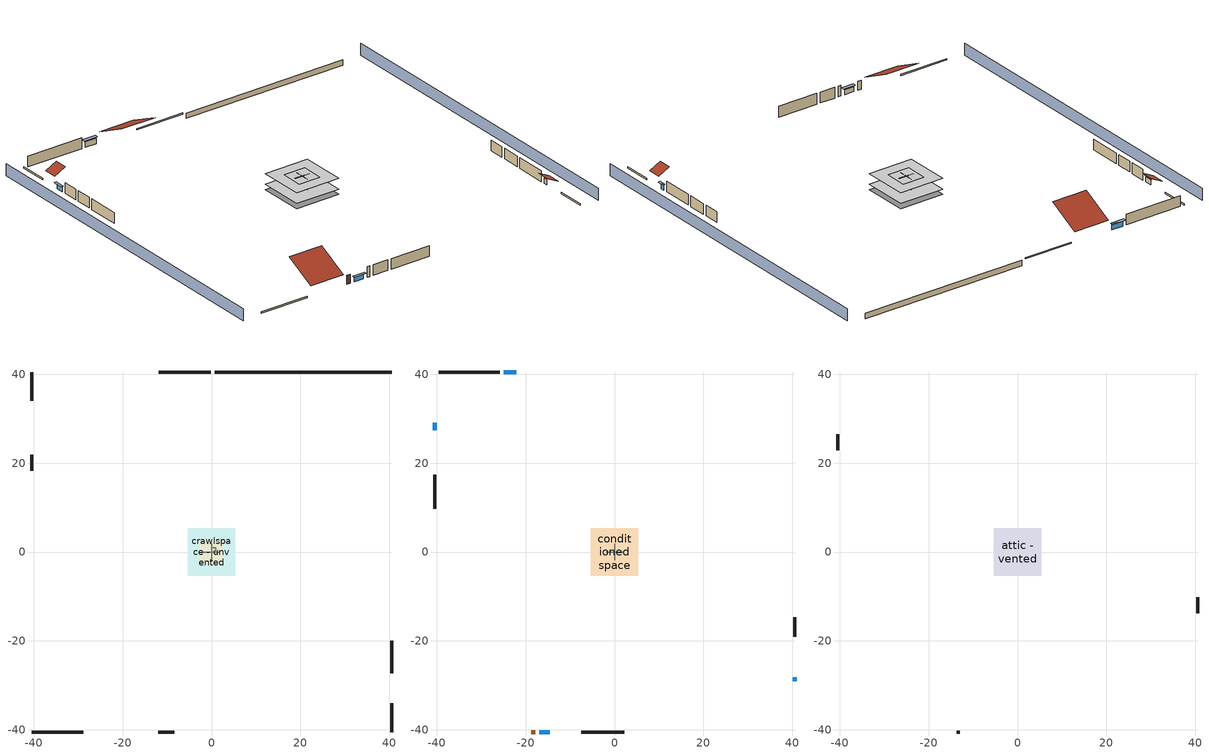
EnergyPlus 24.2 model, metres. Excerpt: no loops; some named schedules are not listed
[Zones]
central ac and furnace airloop ret air zone
 floor adiabatic (AdiabaticConst): 0,0 0,1 1,1 1,0 z0
 wall adiabatic (AdiabaticConst): 0,1 0,0 1,0 1,1 0,1 z0:1
 ceiling adiabatic (AdiabaticConst): 1,0 1,1 0,1 0,0 z1
crawlspace - unvented
 floor foundation (Slab2 construction): -5.34,-5.34 -5.34,5.34 5.34,5.34 5.34,-5.34 z-0.91
 wall outside (RimJoist1 construction): -0.2,40.54 -11.87,40.54 z0.3:0.61
 wall outside (RimJoist2 construction): 40.54,-40.54 40.54,-34.05 z0.3:0.61
 wall outside (RimJoist3 construction): -40.54,-40.54 -28.87,-40.54 z0.3:0.61
 wall outside (RimJoist4 construction): -40.54,40.54 -40.54,34.05 z0.3:0.61
 wall foundation (FoundationWall1 construction): 40.54,40.54 0.73,40.54 z-0.91:0.3
garage
 floor foundation (Slab1 construction): -2.59,-2.59 -2.59,2.59 2.59,2.59 2.59,-2.59 z0
 wall outside (Wall1 construction): 40.54,-27.33 40.54,-20.01 z0.3:2.74
 wall outside (Wall12 construction): -40.54,21.96 -40.54,18.3 z0.3:2.74
 wall outside (Wall2 construction): -12.04,-40.54 -8.39,-40.54 z0.3:2.74
 wall to conditioned space (Wall5 construction Reversed): 1.83,0 -1.83,0 z0.3:2.74
 wall to conditioned space (Wall6 construction Reversed): 0,1.83 0,-1.83 z0.3:2.74
conditioned space
 floor to crawlspace - unvented (Floor2 construction): -5.34,-5.34 -5.34,5.34 5.34,5.34 5.34,-5.34 z0.3
 wall outside (AdiabaticWallConstruction 1): -18.79,-40.54 -17.88,-40.54 z0.3:2.34
 wall outside (AdiabaticWallConstruction): -22.17,40.54 -24.9,40.54 z0.3:1.52; 40.54,-29.13 40.54,-28.26 z0.3:1.49; -16.95,-40.54 -14.59,-40.54 z0.3:1.37; -40.54,29.13 -40.54,27.45 z0.3:1.4
 wall outside (Wall3 construction): -25.83,40.54 -39.61,40.54 z0.3:2.74
 wall outside (Wall4 construction): 40.54,-19.08 40.54,-14.75 z0.3:2.74
 wall outside (Wall7 construction): -7.46,-40.54 2.24,-40.54 z0.3:2.74
 wall outside (Wall8 construction): -40.54,17.37 -40.54,9.71 z0.3:2.74
 window (WindowConstruction): -22.17,40.54 -24.9,40.54 z0.3:1.52
 window (WindowConstruction 1): 40.54,-29.13 40.54,-28.26 z0.3:1.49
 window (WindowConstruction 2): -16.95,-40.54 -14.59,-40.54 z0.3:1.37
 window (WindowConstruction 3): -40.54,29.13 -40.54,27.45 z0.3:1.4
 door (Door): -18.79,-40.54 -17.88,-40.54 z0.3:2.34
attic - vented
 floor to garage (Floor1 construction): -2.59,-2.59 -2.59,2.59 2.59,2.59 2.59,-2.59 z2.74
 floor to conditioned space (Floor3 construction Reversed): -5.34,-5.34 -5.34,5.34 5.34,5.34 5.34,-5.34 z2.74
 wall outside (Wall10 construction): -40.54,26.52 -40.54,22.89 z0.3:2.74
 wall outside (Wall11 construction): -13.66,-40.54 -12.97,-40.54 z0.3:2.74
 wall outside (Wall9 construction): 40.54,-13.82 40.54,-10.19 z0.3:2.74
 roof outside (Roof1 construction): -21.24,40.54,2.74 -21.24,32.99,6.52 -12.8,32.99,6.52 -12.8,40.54,2.74
 roof outside (Roof2 construction): 40.54,-30.06,2.74 37.81,-30.06,4.11 37.81,-33.12,4.11 40.54,-33.12,2.74
 roof outside (Roof3 construction): -40.54,30.06,2.74 -37.81,30.06,4.11 -37.81,33.12,4.11 -40.54,33.12,2.74
 roof outside (Roof4 construction): -19.72,-40.54,2.74 -19.72,-33.19,6.42 -27.94,-33.19,6.42 -27.94,-40.54,2.74
shading: -45.11,40.54 -45.11,-40.54 / 45.11,-40.54 45.11,40.54 z0:2.74; -25.2,40.54 -21.86,40.54 -21.86,41.15 -25.2,41.15 z1.83; 40.54,-27.95 40.54,-29.44 41.15,-29.44 41.15,-27.95 z1.8; -14.28,-40.54 -17.25,-40.54 -17.25,-41.15 -14.28,-41.15 z1.68; -40.54,27.14 -40.54,29.44 -41.15,29.44 -41.15,27.14 z1.71
[Building]
Building 1: Terrain=Suburbs
[Site:Location]
Portland Intl Arpt_OR: Latitude {deg}=45.59; Longitude {deg}=-122.6; Time Zone {hr}=-8; Elevation {m}=33; Keep Site Location Information=Yes
[Site:GroundTemperature:Shallow]
10.2558, 8.96328, 8.85977, 9.47314, 11.9355, 14.3863, 16.5111, 17.8571, 17.9714, 16.8767, 14.8061, 12.4304
[Site:WaterMainsTemperature]
Calculation Method=Schedule; Temperature Schedule=mains temperature schedule
[Material] Roughness=Rough; Thermal Absorptance=0.9
Name | Thickness {m} | Conductivity {W/m-K} | Density {kg/m3} | Specific Heat {J/kg-K} | Solar Absorptance | Visible Absorptance
ceiling loosefill ins | 0.254 | 0.0480833 | 16.02 | 1046.75 | 0.7 | 0.7
ceiling stud and cavity | 0.1397 | 1.39189 | 65.682 | 1177.47 | 0.7 | 0.7
ceiling stud and cavity 1 | 0.1397 | 0.104117 | 65.682 | 1177.47 | 0.7 | 0.7
concrete 4.0 in. | 0.1016 | 1.803125 | 2242.8 | 837.4 | 0.7 | 0.7
concrete 8.0 in. | 0.2032 | 1.803125 | 2242.8 | 837.4 | 0.7 | 0.7
door material | 0.04445 | 0.0612267 | 512.64 | 1214.23 | 0.7 | 0.7
fiber cement siding | 0.009525 | 0.258207 | 347.634 | 1004.88 | 0.5 | 0.5
floor covering | 0.0127 | 0.0433444 | 54.468 | 1339.84 | 0.6 | 0.6
floor stud and cavity | 0.1397 | 0.923637 | 92.3553 | 1139.71 | 0.7 | 0.7
furniture material conditioned space 1; furniture material garage 1 | 0.1524 | 0.115458 | 640.8 | 1214.23 | 0.6 | 0.6
gypsum board | 0.0127 | 0.160291 | 801 | 837.4 | 0.6 | 0.6
osb sheathing 0.5 in. | 0.0127 | 0.115458 | 512.64 | 1214.23 | 0.6 | 0.6
osb sheathing 0.5 in. 1 | 0.0127 | 0.115458 | 512.64 | 1214.23 | 0.7 | 0.7
osb sheathing 0.75 in. | 0.01905 | 0.115458 | 512.64 | 1214.23 | 0.7 | 0.7
rim joist stud and cavity | 0.0508 | 0.178804 | 50.32683 | 1063.81 | 0.6 | 0.6
roof rigid ins | 0.00329814 | 0.029427 | 32.04 | 1214.23 | 0.7 | 0.7
slate or tile shingles | 0.01905 | 0.840978 | 1899.972 | 799.717 | 0.75 | 0.75
soil 0.5 in. | 0.0127 | 1.3848 | 1842.3 | 418.7 | 0.7 | 0.7
wall rigid ins; wall rigid ins 1; wall rigid ins 2 | 0.051816 | 0.029427 | 32.04 | 1214.23 | 0.7 | 0.7
wall rigid ins 3 | 0.512978 | 0.029427 | 32.04 | 1214.23 | 0.7 | 0.7
wall stud and cavity | 0.1397 | 0.346631 | 139.0536 | 1170.24 | 0.6 | 0.6
wall stud and cavity 1 | 0.1397 | 0.230709 | 139.0536 | 1170.24 | 0.7 | 0.7
wall stud and cavity 2 | 0.1397 | 0.250644 | 139.0536 | 1170.24 | 0.7 | 0.7
wall stud and cavity 3 | 0.0889 | 0.380278 | 52.3479 | 1209.89 | 0.7 | 0.7
wall stud and cavity 4 | 0.0889 | 0.391764 | 83.0341 | 1211.67 | 0.7 | 0.7
wood siding; wood siding 1 | 0.0254 | 0.102417 | 544.68 | 1172.36 | 0.7 | 0.7
[Material:NoMass]
Adiabatic: Roughness=Rough; Thermal Resistance {m2-K/W}=176.1; Thermal Absorptance=0.9; Solar Absorptance=0.7; Visible Absorptance=0.7
[WindowMaterial:SimpleGlazingSystem]
WindowMaterial: U-Factor {W/m2-K}=2.15764; Solar Heat Gain Coefficient=0.44
[Construction]
AdiabaticConst: Adiabatic
AdiabaticWallConstruction: wood siding, wall rigid ins 3, wall stud and cavity 3, gypsum board
AdiabaticWallConstruction 1: wood siding 1, wall rigid ins 3, wall stud and cavity 3, gypsum board
Door: door material
Floor1 construction: ceiling stud and cavity
Floor2 construction: floor stud and cavity, osb sheathing 0.75 in., floor covering
Floor3 construction Reversed: gypsum board, ceiling stud and cavity 1, ceiling loosefill ins
FoundationWall1 construction: concrete 8.0 in.
furniture construction conditioned space 1: furniture material conditioned space 1
furniture construction garage 1: furniture material garage 1
PartitionWallConstruction: gypsum board, wall stud and cavity 4, gypsum board
RimJoist1 construction; RimJoist2 construction; RimJoist3 construction; RimJoist4 construction: fiber cement siding, rim joist stud and cavity
Roof1 construction; Roof2 construction; Roof3 construction; Roof4 construction: slate or tile shingles, roof rigid ins, osb sheathing 0.5 in.
Slab1 construction: concrete 4.0 in.
Slab2 construction: soil 0.5 in.
Wall1 construction; Wall10 construction; Wall11 construction; Wall12 construction; Wall2 construction; Wall9 construction: fiber cement siding, osb sheathing 0.5 in. 1, wall stud and cavity
Wall3 construction; Wall4 construction; Wall7 construction; Wall8 construction: fiber cement siding, wall rigid ins, osb sheathing 0.5 in. 1, wall stud and cavity 1, gypsum board
Wall5 construction Reversed: gypsum board, wall stud and cavity 2, osb sheathing 0.5 in. 1, wall rigid ins 1
Wall6 construction Reversed: gypsum board, wall stud and cavity 2, osb sheathing 0.5 in. 1, wall rigid ins 2
WindowConstruction; WindowConstruction 1; WindowConstruction 2; WindowConstruction 3: WindowMaterial
[Zone] Multiplier=1
Name | Volume {m3} | Part of Total Floor Area
attic - vented | 124.583 | Yes
central ac and furnace airloop ret air zone | 1 | No
conditioned space | 278.185 | Yes
crawlspace - unvented | 139.092 | Yes
garage | 65.242 | Yes
[Space]
Name | Zone | Volume {m3} | Space Type
attic - vented 1 | attic - vented | 124.583
central ac and furnace airloop ret air space | central ac and furnace airloop ret air zone |  | Plenum Space Type
conditioned space 1 | conditioned space | 278.185
crawlspace - unvented 1 | crawlspace - unvented | 139.092
garage 1 | garage | 65.242
[ZoneInfiltration:EffectiveLeakageArea] Schedule=Always On Discrete
Name | Zone or Space | Effective Air Leakage Area {cm2} | Stack Coefficient | Wind Coefficient
infil attic - vented 1 | attic - vented 1 | 4694.23 | 0.000184533 | 3.63581e-05
infil garage 1 | garage 1 | 95.1429 | 0.000129147 | 4.64657e-05
[ZoneMixing] Schedule=Always On Continuous; Design Flow Rate Calculation Method=Flow/Zone; Design Flow Rate {m3/s}=0
Name | Zone or Space | Source Zone or Space
whole house fan mix | attic - vented | conditioned space
central ac and furnace airloop_0 ZoneMixDZToCond mix | conditioned space | crawlspace - unvented
central ac and furnace airloop_0 ZoneMixCondToDZ mix | crawlspace - unvented | conditioned space
[SpaceList]
Plenum Space Type: central ac and furnace airloop ret air space
[OtherEquipment] Design Level Calculation Method=EquipmentLevel
Name | Fuel Type | Zone or ZoneList or Space or SpaceList | Schedule | Design Level {W} | Fraction Latent | Fraction Radiant | Fraction Lost
central ac and furnace airloop_0 RetCondToRP; central ac and furnace airloop_0 RetSensLkToRP | None | central ac and furnace airloop ret air space | Always On Discrete | 0 | 0 | 0 | 0
central ac and furnace airloop_0 RetLatLkToRP | None | central ac and furnace airloop ret air space | Always On Discrete | 0 | 1 | 0 | 0
central ac and furnace airloop_0 SupCondToLv; central ac and furnace airloop_0 SupSensLkToCond; mech vent house fan sensible load | None | conditioned space 1 | Always On Discrete | 0 | 0 | 0 | 0
central ac and furnace airloop_0 SupLatLkToCond; mech vent house fan latent load | None | conditioned space 1 | Always On Discrete | 0 | 1 | 0 | 0
clothes dryer 1 | Electricity | conditioned space 1 | clothes_dryer | 0 | 0.015 | 0.081 | 0.85
cooking range 1 | NaturalGas | conditioned space 1 | cooking_range | 3900.49 | 0.16 | 0.384 | 0.2
general water use latent | None | conditioned space 1 | general water use schedule | 62.594 | 1 | 0 | 0
general water use sensible | None | conditioned space 1 | general water use schedule | -61.6891 | 0 | 0.6 | 0
central ac and furnace airloop_0 RetCondToDZ; central ac and furnace airloop_0 SupCondToDZ; central ac and furnace airloop_0 SupSensLkToDZ | None | crawlspace - unvented 1 | Always On Discrete | 0 | 0 | 0 | 0
central ac and furnace airloop_0 SupLatLkToDZ | None | crawlspace - unvented 1 | Always On Discrete | 0 | 1 | 0 | 0
water heater energy adjustment1 | Electricity | garage 1 | Always On Discrete | 0.01 | 0 | 0 | 1
water heater lat | None | garage 1 | Always On Discrete | 0 | 1 | 0 | 0
water heater sens | None | garage 1 | Always On Discrete | 0 | 0 | 0 | 0
[SurfaceProperty:IncidentSolarMultiplier] Incident Solar Multiplier=1; Incident Solar Multiplier Schedule=trans schedule winter=0.85 summer=0.7
Window1; Window2; Window3; Window4
[InternalMass]
Name | Construction | Zone or ZoneList | Space or SpaceList | Surface Area {m2}
furniture mass conditioned space 1 | furniture construction conditioned space 1 | conditioned space | conditioned space 1 | 45.63397
partition wall mass | PartitionWallConstruction | conditioned space | conditioned space 1 | 114.085
furniture mass garage 1 | furniture construction garage 1 | garage | garage 1 | 2.67561
[Lights] Design Level Calculation Method=LightingLevel; Return Air Fraction=0; Fraction Radiant=0.6; Fraction Visible=0.2; Fraction Replaceable=1
Name | Zone or ZoneList or Space or SpaceList | Schedule | Lighting Level {W}
interior lighting | conditioned space 1 | lighting_interior | 264.903
garage lighting | garage 1 | lighting_garage | 13.4229
[People]
occupants: Zone or ZoneList or Space or SpaceList=conditioned space 1; Number of People Schedule=occupants; Number of People Calculation Method=People; Number of People=3; Fraction Radiant=0.314171; Sensible Heat Fraction=0.56303; Activity Level Schedule=occupants activity schedule; Carbon Dioxide Generation Rate {m3/s-W}=0; Enable ASHRAE 55 Comfort Warnings=No; Mean Radiant Temperature Calculation Type=EnclosureAveraged
[ElectricEquipment] Design Level Calculation Method=EquipmentLevel
Name | Zone or ZoneList or Space or SpaceList | Schedule | Design Level {W} | Fraction Latent | Fraction Radiant | Fraction Lost
ceiling fan | conditioned space 1 | ceiling_fan | 17.4652 | 0 | 0.558 | 0
clothes dryer | conditioned space 1 | clothes_dryer | 10768.3 | 0.015 | 0.081 | 0.85
clothes washer | conditioned space 1 | clothes_washer | 450.726 | 0.03 | 0.162 | 0.7
cooking range | conditioned space 1 | cooking_range | 133.09 | 0.16 | 0.384 | 0.2
dishwasher | conditioned space 1 | dishwasher | 471.884 | 0.3 | 0.18 | 0.4
fridge | conditioned space 1 | fridge schedule | 51.9007 | 0 | 0.6 | 0
mech vent bath fan 0 | conditioned space 1 | mech vent bath fan 0 schedule | 15 | 0 | 0 | 1
mech vent house fan | conditioned space 1 | mech vent house fan schedule | 0 | 0 | 0 | 1
mech vent house fan cfis | conditioned space 1 | mech vent house fan cfis schedule | 0 | 0 | 0 | 0
mech vent range fan 0 | conditioned space 1 | mech vent range fan 0 schedule | 30 | 0 | 0 | 1
misc plug loads | conditioned space 1 | plug_loads_other | 676.187 | 0.021 | 0.558 | 0.049
misc tv | conditioned space 1 | plug_loads_tv | 902.503 | 0 | 0.6 | 0
whole house fan | conditioned space 1 | Always On Discrete | 0 | 0 | 0 | 1
fridge 1 | garage 1 | fridge schedule 1 | 100.822 | 0 | 0.6 | 0
[ZoneInfiltration:DesignFlowRate] Schedule=Always On Discrete
Name | Zone or ZoneList or Space or SpaceList | Design Flow Rate Calculation Method | Design Flow Rate {m3/s} | Air Changes per Hour {1/hr} | Constant Term Coefficient | Temperature Term Coefficient | Velocity Term Coefficient | Velocity Squared Term Coefficient
infil flow; natural vent flow; whole house fan flow | conditioned space 1 | Flow/Zone | 0
crawlspace_unvented 1 duct leakage imbalance infil flow | crawlspace - unvented 1 | Flow/Zone | 0
infil crawlspace - unvented 1 | crawlspace - unvented 1 | AirChanges/Hour |  | 0.1 | 1 | 0 | 0 | 0
[SurfaceProperty:ExposedFoundationPerimeter] Exposed Perimeter Calculation Method=TotalExposedPerimeter
Name | Total Exposed Perimeter {m}
Slab2 | 39.80688
Slab1 | 14.6304
[AvailabilityManager:Scheduled]
central ac and furnace airloop Availability Manager: Schedule=Always On Discrete
[AirLoopHVAC:ReturnPlenum]
Air Loop HVAC Return Plenum 1: Zone=central ac and furnace airloop ret air zone
[WaterUse:Equipment]
dishwasher: Peak Flow Rate {m3/s}=7.54873e-06; Flow Rate Fraction Schedule=hot_water_dishwasher
[Foundation:Kiva] Wall Depth Below Slab {m}=0.2032
Name | Initial Indoor Air Temperature {C} | Wall Height Above Grade {m}
Foundation Kiva 1 | 13.4258 | 0.1016
Foundation Kiva 2 | 8.71751 | 0.3048
[Foundation:Kiva:Settings]
Soil Conductivity {W/m-K}=1.3848; Soil Density {kg/m3}=1842.3; Soil Specific Heat {J/kg-K}=418.7; Ground Solar Absorptivity=0.9; Ground Thermal Absorptivity=0.9; Ground Surface Roughness {m}=0.03; Far-Field Width {m}=40; Deep-Ground Boundary Condition=ZeroFlux; Deep-Ground Depth {m}=40; Minimum Cell Dimension {m}=0.2; Maximum Cell Growth Coefficient=3; Simulation Timestep=Timestep
[Exterior:Lights]
exterior lighting: Schedule=exterior lighting schedule; Design Level {W}=9.28603
[EnergyManagementSystem:GlobalVariable]
central_ac_and_furnace_airloop_0_DuctImbalLkExhFanEquivCond
central_ac_and_furnace_airloop_0_DuctImbalLkExhFanEquivDZ
central_ac_and_furnace_airloop_0_DuctImbalLkSupFanEquivCond
central_ac_and_furnace_airloop_0_DuctImbalLkSupFanEquivDZ
central_ac_and_furnace_airloop_0_DZ_T
central_ac_and_furnace_airloop_0_DZ_W
central_ac_and_furnace_airloop_0_RetCondToDZ
central_ac_and_furnace_airloop_0_RetCondToRP
central_ac_and_furnace_airloop_0_RetLatLkToRP
central_ac_and_furnace_airloop_0_RetSensLkToRP
central_ac_and_furnace_airloop_0_SupCondToDZ
central_ac_and_furnace_airloop_0_SupCondToLv
central_ac_and_furnace_airloop_0_SupLatLkToCond
central_ac_and_furnace_airloop_0_SupLatLkToDZ
central_ac_and_furnace_airloop_0_SupSensLkToCond
central_ac_and_furnace_airloop_0_SupSensLkToDZ
central_ac_and_furnace_airloop_0_ZoneMixCondToDZ
central_ac_and_furnace_airloop_0_ZoneMixDZToCond
central_ac_and_furnace_airloop_AH_MFR
central_ac_and_furnace_airloop_AH_Tout
central_ac_and_furnace_airloop_AH_VFR
central_ac_and_furnace_airloop_AH_Wout
central_ac_and_furnace_airloop_Fan_RTF
central_ac_and_furnace_airloop_RA_T
central_ac_and_furnace_airloop_Ra_W
infil_program_Qfan
infil_program_Qinf
natural_vent_program_Qnv
natural_vent_program_Qwhf
[EnergyManagementSystem:Sensor]
Name | Output:Variable or Output:Meter Index Key | Output:Variable or Output:Meter
airflow_gain | infil flow | Infiltration Sensible Heat Gain Energy
airflow_gain_1 | natural vent flow | Infiltration Sensible Heat Gain Energy
airflow_gain_2 | whole house fan flow | Infiltration Sensible Heat Gain Energy
airflow_loss | infil flow | Infiltration Sensible Heat Loss Energy
airflow_loss_1 | natural vent flow | Infiltration Sensible Heat Loss Energy
airflow_loss_2 | whole house fan flow | Infiltration Sensible Heat Loss Energy
central_ac_and_furnace_airloop_0_DZ_T_s | crawlspace - unvented | Zone Air Temperature
central_ac_and_furnace_airloop_0_DZ_W_s | crawlspace - unvented | Zone Mean Air Humidity Ratio
central_ac_and_furnace_airloop_AH_MFR_s | Node 9 | System Node Mass Flow Rate
central_ac_and_furnace_airloop_AH_Tout_s | Node 9 | System Node Temperature
central_ac_and_furnace_airloop_AH_VFR_s | Node 9 | System Node Current Density Volume Flow Rate
central_ac_and_furnace_airloop_AH_Wout_s | Node 9 | System Node Humidity Ratio
central_ac_and_furnace_airloop_RA_T_s | Node 12 | System Node Temperature
central_ac_and_furnace_airloop_Ra_W_s | Node 12 | System Node Humidity Ratio
clg_load_cond |  | Cooling:EnergyTransfer:Zone:CONDITIONED SPACE
clg_load_duct |  | Cooling:EnergyTransfer:Zone:CENTRAL AC AND FURNACE AIRLOOP RET AIR ZONE
clg_sp_s; clg_sp_s_1 | cooling setpoint | Schedule Value
clothes_dryer_exhaust_0_sch_s | clothes_dryer | Schedule Value
cool_season | cooling season schedule | Schedule Value
ducts_conv | central ac and furnace airloop_0 RetCondToRP | Other Equipment Convective Heating Energy
ducts_conv_1 | central ac and furnace airloop_0 RetLatLkToRP | Other Equipment Convective Heating Energy
ducts_conv_2 | central ac and furnace airloop_0 RetSensLkToRP | Other Equipment Convective Heating Energy
ducts_conv_3 | central ac and furnace airloop_0 SupCondToLv | Other Equipment Convective Heating Energy
ducts_conv_4 | central ac and furnace airloop_0 SupLatLkToCond | Other Equipment Convective Heating Energy
ducts_conv_5 | central ac and furnace airloop_0 SupSensLkToCond | Other Equipment Convective Heating Energy
ducts_rad | central ac and furnace airloop_0 RetCondToRP | Other Equipment Radiant Heating Energy
ducts_rad_1 | central ac and furnace airloop_0 RetLatLkToRP | Other Equipment Radiant Heating Energy
ducts_rad_2 | central ac and furnace airloop_0 RetSensLkToRP | Other Equipment Radiant Heating Energy
ducts_rad_3 | central ac and furnace airloop_0 SupCondToLv | Other Equipment Radiant Heating Energy
ducts_rad_4 | central ac and furnace airloop_0 SupLatLkToCond | Other Equipment Radiant Heating Energy
ducts_rad_5 | central ac and furnace airloop_0 SupSensLkToCond | Other Equipment Radiant Heating Energy
fridge_tin_s_1 | garage | Zone Mean Air Temperature
htg_load_cond |  | Heating:EnergyTransfer:Zone:CONDITIONED SPACE
htg_load_duct |  | Heating:EnergyTransfer:Zone:CENTRAL AC AND FURNACE AIRLOOP RET AIR ZONE
htg_sp_s; htg_sp_s_1 | heating setpoint | Schedule Value
ig_ee_conv | ceiling fan | Electric Equipment Convective Heating Energy
ig_ee_conv_1 | clothes dryer | Electric Equipment Convective Heating Energy
ig_ee_conv_3 | cooking range | Electric Equipment Convective Heating Energy
ig_ee_conv_4 | dishwasher | Electric Equipment Convective Heating Energy
ig_ee_conv_5 | fridge | Electric Equipment Convective Heating Energy
ig_ee_conv_6 | misc plug loads | Electric Equipment Convective Heating Energy
ig_ee_conv_7 | misc tv | Electric Equipment Convective Heating Energy
ig_ee_conv_8 | whole house fan | Electric Equipment Convective Heating Energy
ig_ee_rad | ceiling fan | Electric Equipment Radiant Heating Energy
ig_ee_rad_1 | clothes dryer | Electric Equipment Radiant Heating Energy
ig_ee_rad_3 | cooking range | Electric Equipment Radiant Heating Energy
ig_ee_rad_4 | dishwasher | Electric Equipment Radiant Heating Energy
ig_ee_rad_5 | fridge | Electric Equipment Radiant Heating Energy
ig_ee_rad_6 | misc plug loads | Electric Equipment Radiant Heating Energy
ig_ee_rad_7 | misc tv | Electric Equipment Radiant Heating Energy
ig_ee_rad_8 | whole house fan | Electric Equipment Radiant Heating Energy
ig_lgt_conv | interior lighting | Lights Convective Heating Energy
ig_lgt_rad | interior lighting | Lights Radiant Heating Energy
ig_lgt_vis | interior lighting | Lights Visible Radiation Heating Energy
ig_oe_conv | clothes dryer 1 | Other Equipment Convective Heating Energy
ig_oe_conv_1 | cooking range 1 | Other Equipment Convective Heating Energy
ig_oe_conv_2 | general water use latent | Other Equipment Convective Heating Energy
ig_oe_conv_3 | general water use sensible | Other Equipment Convective Heating Energy
ig_oe_rad | clothes dryer 1 | Other Equipment Radiant Heating Energy
ig_oe_rad_1 | cooking range 1 | Other Equipment Radiant Heating Energy
ig_oe_rad_2 | general water use latent | Other Equipment Radiant Heating Energy
ig_oe_rad_3 | general water use sensible | Other Equipment Radiant Heating Energy
ig_ppl_conv | occupants | People Convective Heating Energy
ig_ppl_rad | occupants | People Radiant Heating Energy
im_conv | furniture mass conditioned space 1 | Surface Inside Face Convection Heat Gain Energy
im_conv_1 | partition wall mass | Surface Inside Face Convection Heat Gain Energy
im_ig | furniture mass conditioned space 1 | Surface Inside Face Internal Gains Radiation Heat Gain Energy
im_ig_1 | partition wall mass | Surface Inside Face Internal Gains Radiation Heat Gain Energy
im_lgt | furniture mass conditioned space 1 | Surface Inside Face Lights Radiation Heat Gain Energy
im_lgt_1 | partition wall mass | Surface Inside Face Lights Radiation Heat Gain Energy
im_sol | furniture mass conditioned space 1 | Surface Inside Face Solar Radiation Heat Gain Energy
im_sol_1 | partition wall mass | Surface Inside Face Solar Radiation Heat Gain Energy
im_surf | furniture mass conditioned space 1 | Surface Inside Face Net Surface Thermal Radiation Heat Gain Energy
im_surf_1 | partition wall mass | Surface Inside Face Net Surface Thermal Radiation Heat Gain Energy
mech_vent_bath_fan_0_sch_s | mech vent bath fan 0 schedule | Schedule Value
mech_vent_range_fan_0_sch_s | mech vent range fan 0 schedule | Schedule Value
mv_conv | mech vent bath fan 0 | Electric Equipment Convective Heating Energy
mv_conv_1 | mech vent house fan | Electric Equipment Convective Heating Energy
mv_conv_2 | mech vent house fan cfis | Electric Equipment Convective Heating Energy
mv_conv_3 | mech vent range fan 0 | Electric Equipment Convective Heating Energy
